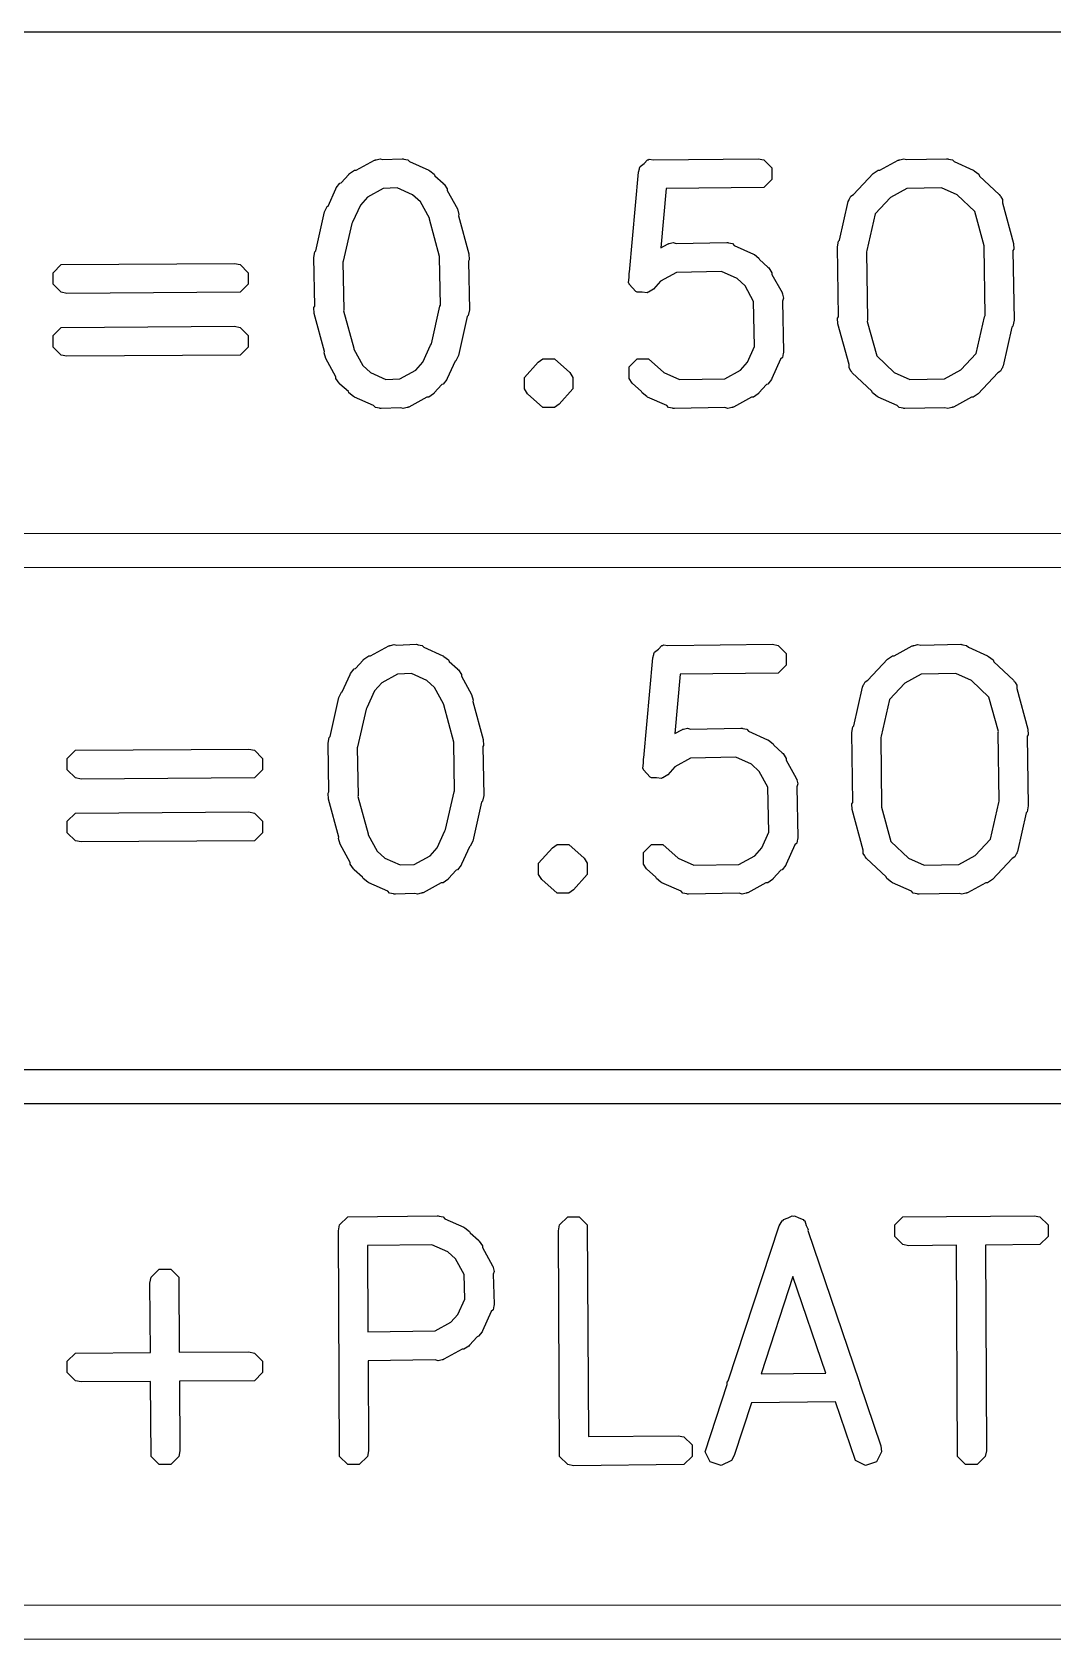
# Model space of a CAD drawing. Extents: x 139 to 262, y -120 to -93.
# Drawn here: x 185.93 to 189.56, y -120.03 to -114.31 of the extents above; entities that cross this region are included whole.
import ezdxf

# ---------------------------------------------------------------- set-up
doc = ezdxf.new("R2010")
doc.units = 0
doc.layers.add('BLACK', color=7, linetype='CONTINUOUS')

msp = doc.modelspace()

# ---------------------------------------------------------------- linework, layer by layer
at = {"layer": 'BLACK', "linetype": 'CONTINUOUS'}
for p, q in [((196.320076, -114.31012), (181.836825, -114.310855)), ((187.062826, -114.812928), (187.08013, -114.801365)), ((187.08013, -114.801365), (187.086307, -114.801364)), ((187.086307, -114.801364), (187.151197, -114.765682)), ((187.151197, -114.765682), (187.153773, -114.764976)), ((187.153773, -114.764976), (187.154639, -114.764111)), ((187.154639, -114.764111), (187.157358, -114.763994)), ((187.157358, -114.763994), (187.17127, -114.760185)), ((187.17127, -114.760185), (187.179816, -114.763034)), ((187.179816, -114.763034), (187.249557, -114.760051)), ((187.249557, -114.760051), (187.252176, -114.760572)), ((187.252176, -114.760572), (187.253338, -114.760185)), ((187.253338, -114.760185), (187.255779, -114.761288)), ((187.255779, -114.761288), (187.269969, -114.764111)), ((187.269969, -114.764111), (187.276522, -114.770664)), ((187.276522, -114.770664), (187.344444, -114.801364)), ((187.344444, -114.801364), (187.344477, -114.801365)), ((187.344477, -114.801365), (187.34451, -114.801394)), ((187.34451, -114.801394), (187.347918, -114.802935)), ((187.347918, -114.802935), (187.364359, -114.815695)), ((188.058686, -115.163742), (188.090562, -114.808084)), ((188.090562, -114.808084), (188.094357, -114.79564)), ((188.094357, -114.792979), (188.095524, -114.791811)), ((188.094357, -114.79564), (188.094357, -114.792979)), ((188.095524, -114.791811), (188.096633, -114.788177)), ((188.096633, -114.788177), (188.110525, -114.77681)), ((188.110525, -114.77681), (188.123225, -114.764111)), ((188.123225, -114.764111), (188.126083, -114.764081)), ((188.126083, -114.764081), (188.12823, -114.762325)), ((188.12823, -114.762325), (188.143949, -114.763896)), ((188.143949, -114.763896), (188.516171, -114.760051)), ((188.516171, -114.760051), (188.536583, -114.764111)), ((188.536583, -114.764111), (188.565451, -114.792979)), ((188.565451, -114.792979), (188.565451, -114.833803)), ((188.925494, -114.812927), (188.942798, -114.801364)), ((188.942798, -114.801364), (188.948976, -114.801364)), ((188.948976, -114.801364), (189.013864, -114.765682)), ((189.013864, -114.765682), (189.01644, -114.764976)), ((189.01644, -114.764976), (189.017306, -114.764111)), ((189.017306, -114.764111), (189.01982, -114.76405)), ((189.01982, -114.76405), (189.033937, -114.760185)), ((189.033937, -114.760185), (189.043808, -114.763475)), ((189.043808, -114.763475), (189.186731, -114.760051)), ((189.186731, -114.760051), (189.18935, -114.760572)), ((189.18935, -114.760572), (189.190512, -114.760185)), ((189.190512, -114.760185), (189.192953, -114.761288)), ((189.192953, -114.761288), (189.207143, -114.764111)), ((189.207143, -114.764111), (189.213696, -114.770664)), ((189.213696, -114.770664), (189.281616, -114.801364)), ((189.281616, -114.801364), (189.281651, -114.801364)), ((189.281651, -114.801364), (189.281683, -114.801394)), ((189.281683, -114.801394), (189.285092, -114.802935)), ((189.285092, -114.802935), (189.301533, -114.815695)), ((187.014042, -114.86745), (187.015583, -114.864043)), ((187.015583, -114.864043), (187.028343, -114.847602)), ((187.028343, -114.847602), (187.033271, -114.845959)), ((187.033271, -114.845959), (187.060187, -114.815877)), ((187.060187, -114.815877), (187.060248, -114.815695)), ((187.060248, -114.815695), (187.060449, -114.815584)), ((187.060449, -114.815584), (187.062826, -114.812928)), ((187.232705, -114.864264), (187.18248, -114.866413)), ((187.286683, -114.888663), (187.232705, -114.864264)), ((187.364359, -114.815695), (187.366002, -114.820625)), ((187.366002, -114.820625), (187.396084, -114.847541)), ((187.396084, -114.847541), (187.396265, -114.847602)), ((187.396265, -114.847602), (187.396374, -114.847801)), ((187.396374, -114.847801), (187.399034, -114.850181)), ((187.399034, -114.850181), (187.410597, -114.867486)), ((188.536583, -114.862671), (188.188583, -114.866266)), ((188.565451, -114.833803), (188.536583, -114.862671)), ((188.855469, -114.887621), (188.925494, -114.812927)), ((189.168406, -114.863599), (189.044881, -114.866559)), ((189.223829, -114.88865), (189.168406, -114.863599)), ((189.301533, -114.815695), (189.303621, -114.821961)), ((189.303621, -114.821961), (189.373461, -114.887434)), ((186.98633, -114.928758), (187.014011, -114.86752)), ((187.014011, -114.867486), (187.014042, -114.86745)), ((187.014011, -114.86752), (187.014011, -114.867486)), ((187.126372, -114.897267), (187.101309, -114.925279)), ((187.18248, -114.866413), (187.126372, -114.897267)), ((187.314693, -114.913725), (187.286683, -114.888663)), ((187.346653, -114.971842), (187.314693, -114.913725)), ((187.410597, -114.867486), (187.410596, -114.873662)), ((187.410596, -114.873662), (187.44628, -114.938549)), ((188.188583, -114.866266), (188.169674, -115.077244)), ((188.805901, -115.050021), (188.836957, -114.912214)), ((188.836957, -114.912214), (188.839424, -114.906991)), ((188.839424, -114.904738), (188.841569, -114.902449)), ((188.839424, -114.906991), (188.839424, -114.904738)), ((188.841569, -114.902449), (188.845846, -114.893396)), ((188.845846, -114.893396), (188.855469, -114.887621)), ((188.986845, -114.898413), (188.932704, -114.956164)), ((188.987065, -114.898353), (188.986845, -114.898413)), ((189.044881, -114.866559), (188.987065, -114.898353)), ((189.286577, -114.947474), (189.223829, -114.88865)), ((189.373461, -114.887434), (189.37667, -114.892237)), ((189.37667, -114.892237), (189.378602, -114.893396)), ((189.378602, -114.893396), (189.37941, -114.896337)), ((189.37941, -114.896337), (189.385024, -114.904738)), ((189.385024, -114.904738), (189.385023, -114.916752)), ((189.385023, -114.916752), (189.424745, -115.061227)), ((186.943234, -115.087275), (186.97429, -114.949467)), ((186.97429, -114.949467), (186.983179, -114.930649)), ((186.983179, -114.930649), (186.98633, -114.928758)), ((187.101309, -114.925279), (187.073745, -114.986259)), ((187.346824, -114.975341), (187.346653, -114.971842)), ((187.383219, -115.107721), (187.346824, -114.975341)), ((187.44628, -114.938549), (187.451777, -114.958622)), ((187.451777, -114.958622), (187.45032, -114.96299)), ((187.45032, -114.96299), (187.487571, -115.098481)), ((188.932704, -114.956164), (188.903198, -115.087101)), ((189.320393, -115.070467), (189.286577, -114.947474)), ((187.070794, -114.99006), (187.040531, -115.124355)), ((187.073745, -114.986259), (187.070794, -114.99006)), ((186.935444, -115.111418), (186.939504, -115.091006)), ((186.939504, -115.091006), (186.943234, -115.087275)), ((188.169674, -115.077244), (188.19429, -115.063709)), ((188.19429, -115.063709), (188.196866, -115.063003)), ((188.196866, -115.063003), (188.197732, -115.062138)), ((188.197732, -115.062138), (188.200204, -115.062089)), ((188.200204, -115.062089), (188.214363, -115.058212)), ((188.214363, -115.058212), (188.224559, -115.061611)), ((188.224559, -115.061611), (188.404411, -115.058078)), ((188.404411, -115.058078), (188.407031, -115.058599)), ((188.407031, -115.058599), (188.408193, -115.058212)), ((188.408193, -115.058212), (188.410635, -115.059316)), ((188.410635, -115.059316), (188.424823, -115.062138)), ((188.424823, -115.062138), (188.431375, -115.06869)), ((188.431375, -115.06869), (188.499295, -115.099391)), ((188.798111, -115.074164), (188.802171, -115.053752)), ((188.80169, -115.322089), (188.798111, -115.074164)), ((188.802171, -115.053752), (188.805901, -115.050021)), ((188.903198, -115.087101), (188.901271, -115.091179)), ((188.901271, -115.091179), (188.904791, -115.334938)), ((189.319658, -115.074164), (189.320393, -115.070467)), ((189.323177, -115.317922), (189.319658, -115.074164)), ((189.425757, -115.082014), (189.422758, -115.087012)), ((189.422758, -115.087012), (189.426338, -115.334938)), ((189.424745, -115.061227), (189.425757, -115.082014)), ((186.00817, -115.165512), (186.037038, -115.136644)), ((186.037038, -115.136644), (186.653504, -115.132584)), ((186.653504, -115.132584), (186.673916, -115.136644)), ((186.673916, -115.136644), (186.702784, -115.165512)), ((186.938856, -115.285114), (186.935444, -115.111418)), ((187.040531, -115.124355), (187.038791, -115.128037)), ((187.038791, -115.128037), (187.042124, -115.297684)), ((187.382484, -115.111418), (187.383219, -115.107721)), ((187.385816, -115.281064), (187.382484, -115.111418)), ((187.488583, -115.119269), (187.485751, -115.123987)), ((187.485751, -115.123987), (187.489164, -115.297684)), ((187.487571, -115.098481), (187.488583, -115.119269)), ((188.499295, -115.099391), (188.499329, -115.099391)), ((188.499329, -115.099391), (188.499363, -115.099421)), ((188.499363, -115.099421), (188.502771, -115.100962)), ((188.502771, -115.100962), (188.519213, -115.113722)), ((188.519213, -115.113722), (188.520856, -115.118652)), ((188.520856, -115.118652), (188.550937, -115.145567)), ((188.550937, -115.145567), (188.55112, -115.145628)), ((188.55112, -115.145628), (188.55123, -115.145829)), ((188.55123, -115.145829), (188.553887, -115.148206)), ((188.553887, -115.148206), (188.56545, -115.16551)), ((186.00817, -115.206336), (186.00817, -115.165512)), ((186.037038, -115.235204), (186.00817, -115.206336)), ((186.702784, -115.206336), (186.673916, -115.235204)), ((186.702784, -115.165512), (186.702784, -115.206336)), ((188.055318, -115.201331), (188.057104, -115.181403)), ((188.057104, -115.203513), (188.055318, -115.201331)), ((188.057104, -115.165511), (188.058686, -115.163742)), ((188.057104, -115.181403), (188.057104, -115.165511)), ((188.057104, -115.206337), (188.057104, -115.203513)), ((188.069807, -115.21904), (188.057104, -115.206337)), ((188.169464, -115.195294), (188.144101, -115.223641)), ((188.225249, -115.164618), (188.169464, -115.195294)), ((188.385731, -115.161465), (188.225249, -115.164618)), ((188.441536, -115.18669), (188.385731, -115.161465)), ((188.469547, -115.211752), (188.441536, -115.18669)), ((188.56545, -115.16551), (188.56545, -115.171687)), ((188.56545, -115.171687), (188.601133, -115.236577)), ((186.05745, -115.239264), (186.037038, -115.235204)), ((186.673916, -115.235204), (186.05745, -115.239264)), ((188.08117, -115.232928), (188.069807, -115.21904)), ((188.083975, -115.233208), (188.08117, -115.232928)), ((188.085971, -115.235204), (188.083975, -115.233208)), ((188.103931, -115.235204), (188.085971, -115.235204)), ((188.121791, -115.23699), (188.103931, -115.235204)), ((188.123974, -115.235204), (188.121791, -115.23699)), ((188.126797, -115.235204), (188.123974, -115.235204)), ((188.144101, -115.223641), (188.126797, -115.235204)), ((188.500223, -115.267536), (188.469547, -115.211752)), ((188.601133, -115.236577), (188.601838, -115.239153)), ((188.601838, -115.239153), (188.602704, -115.240019)), ((188.602704, -115.240019), (188.602752, -115.242491)), ((188.602752, -115.242491), (188.60663, -115.25665)), ((188.60663, -115.25665), (188.60323, -115.266846)), ((186.936025, -115.289833), (186.938856, -115.285114)), ((186.937037, -115.310621), (186.936025, -115.289833)), ((186.974287, -115.446111), (186.937037, -115.310621)), ((187.042124, -115.297684), (187.041388, -115.30138)), ((187.041388, -115.30138), (187.077784, -115.433761)), ((187.353813, -115.419041), (187.384077, -115.284747)), ((187.384077, -115.284747), (187.385816, -115.281064)), ((187.481373, -115.321826), (187.450318, -115.459635)), ((187.485104, -115.318096), (187.481373, -115.321826)), ((187.489164, -115.297684), (187.485104, -115.318096)), ((188.503376, -115.428018), (188.500223, -115.267536)), ((188.60323, -115.266846), (188.606764, -115.446698)), ((188.798692, -115.327088), (188.80169, -115.322089)), ((189.291743, -115.452936), (189.321251, -115.322001)), ((189.321251, -115.322001), (189.323177, -115.317922)), ((186.00817, -115.389032), (186.037038, -115.360164)), ((186.037038, -115.360164), (186.653504, -115.356104)), ((186.653504, -115.356104), (186.673916, -115.360164)), ((186.673916, -115.360164), (186.702784, -115.389032)), ((188.799704, -115.347875), (188.798692, -115.327088)), ((188.839424, -115.492347), (188.799704, -115.347875)), ((188.904791, -115.334938), (188.904055, -115.338634)), ((188.904055, -115.338634), (188.937869, -115.461626)), ((189.418547, -115.35908), (189.387491, -115.496888)), ((189.422278, -115.35535), (189.418547, -115.35908)), ((189.426338, -115.334938), (189.422278, -115.35535)), ((186.00817, -115.429856), (186.00817, -115.389032)), ((186.037038, -115.458724), (186.00817, -115.429856)), ((186.702784, -115.429856), (186.673916, -115.458724)), ((186.702784, -115.389032), (186.702784, -115.429856)), ((187.077784, -115.433761), (187.077954, -115.437258)), ((187.077954, -115.437258), (187.109916, -115.495379)), ((187.323297, -115.483824), (187.350863, -115.422843)), ((187.350863, -115.422843), (187.353813, -115.419041)), ((188.47815, -115.483826), (188.503376, -115.428018)), ((186.05745, -115.462784), (186.037038, -115.458724)), ((186.673916, -115.458724), (186.05745, -115.462784)), ((186.972831, -115.45048), (186.974287, -115.446111)), ((186.978329, -115.470553), (186.972831, -115.45048)), ((187.014011, -115.535438), (186.978329, -115.470553)), ((187.298236, -115.511834), (187.323297, -115.483824)), ((187.438277, -115.480343), (187.410596, -115.541581)), ((187.441429, -115.478453), (187.438277, -115.480343)), ((187.450318, -115.459635), (187.441429, -115.478453)), ((187.684579, -115.538036), (187.733386, -115.483488)), ((187.733386, -115.483488), (187.75069, -115.471925)), ((187.75069, -115.471925), (187.750691, -115.471924)), ((187.750691, -115.471924), (187.791517, -115.471924)), ((187.791517, -115.471924), (187.846075, -115.520741)), ((188.057105, -115.500791), (188.085972, -115.471924)), ((188.085972, -115.471924), (188.126797, -115.471925)), ((188.126797, -115.471925), (188.181015, -115.520437)), ((188.45309, -115.511833), (188.47815, -115.483826)), ((188.596151, -115.473662), (188.565451, -115.541582)), ((188.602704, -115.46711), (188.596151, -115.473662)), ((188.605525, -115.452922), (188.602704, -115.46711)), ((188.60663, -115.45048), (188.605525, -115.452922)), ((188.606764, -115.446698), (188.606242, -115.449318)), ((188.606242, -115.449318), (188.60663, -115.45048)), ((188.839424, -115.504364), (188.839424, -115.492347)), ((188.937869, -115.461626), (189.000619, -115.520451)), ((189.237604, -115.510688), (189.291743, -115.452936)), ((187.014011, -115.541616), (187.014011, -115.535438)), ((187.025573, -115.558921), (187.014011, -115.541616)), ((187.109916, -115.495379), (187.137922, -115.520437)), ((187.137922, -115.520437), (187.191902, -115.544837)), ((187.191902, -115.544837), (187.242127, -115.542688)), ((187.242127, -115.542688), (187.298236, -115.511834)), ((187.409025, -115.545059), (187.396265, -115.5615)), ((187.410565, -115.541651), (187.409025, -115.545059)), ((187.410597, -115.541616), (187.410565, -115.541651)), ((187.410596, -115.541581), (187.410597, -115.541616)), ((187.684571, -115.538045), (187.684579, -115.538036)), ((187.684571, -115.578871), (187.684571, -115.538045)), ((187.846075, -115.520741), (187.857638, -115.538045)), ((187.857638, -115.538045), (187.857638, -115.578871)), ((188.057104, -115.541616), (188.057105, -115.500791)), ((188.068666, -115.558921), (188.057104, -115.541616)), ((188.181015, -115.520437), (188.236823, -115.545663)), ((188.236823, -115.545663), (188.397304, -115.54251)), ((188.397304, -115.54251), (188.45309, -115.511833)), ((188.56388, -115.545058), (188.55112, -115.5615)), ((188.565419, -115.541652), (188.56388, -115.545058)), ((188.565451, -115.541617), (188.565419, -115.541652)), ((188.565451, -115.541582), (188.565451, -115.541617)), ((188.845037, -115.512764), (188.839424, -115.504364)), ((188.845846, -115.515706), (188.845037, -115.512764)), ((188.847777, -115.516864), (188.845846, -115.515706)), ((188.850987, -115.521668), (188.847777, -115.516864)), ((188.920825, -115.587139), (188.850987, -115.521668)), ((189.000619, -115.520451), (189.056042, -115.545502)), ((189.056042, -115.545502), (189.179566, -115.542542)), ((189.179566, -115.542542), (189.237384, -115.510749)), ((189.237384, -115.510749), (189.237604, -115.510688)), ((189.368978, -115.521479), (189.298955, -115.596175)), ((189.378602, -115.515706), (189.368978, -115.521479)), ((189.382878, -115.506652), (189.378602, -115.515706)), ((189.385024, -115.504364), (189.382878, -115.506652)), ((189.387491, -115.496888), (189.385023, -115.50211)), ((189.385023, -115.50211), (189.385024, -115.504364)), ((187.028234, -115.561302), (187.025573, -115.558921)), ((187.028343, -115.5615), (187.028234, -115.561302)), ((187.028521, -115.561559), (187.028343, -115.5615)), ((187.058604, -115.588476), (187.028521, -115.561559)), ((187.060248, -115.593407), (187.058604, -115.588476)), ((187.07669, -115.606167), (187.060248, -115.593407)), ((187.080095, -115.607706), (187.07669, -115.606167)), ((187.08013, -115.607737), (187.080095, -115.607706)), ((187.080163, -115.607737), (187.08013, -115.607737)), ((187.148085, -115.638437), (187.080163, -115.607737)), ((187.338299, -115.607737), (187.273411, -115.64342)), ((187.344477, -115.607737), (187.338299, -115.607737)), ((187.361782, -115.596175), (187.344477, -115.607737)), ((187.364161, -115.593515), (187.361782, -115.596175)), ((187.364359, -115.593407), (187.364161, -115.593515)), ((187.364418, -115.593228), (187.364359, -115.593407)), ((187.391336, -115.563142), (187.364418, -115.593228)), ((187.396265, -115.5615), (187.391336, -115.563142)), ((187.696134, -115.596175), (187.684571, -115.578871)), ((187.750691, -115.644991), (187.696134, -115.596175)), ((187.857637, -115.578872), (187.808821, -115.633429)), ((187.857638, -115.578871), (187.857637, -115.578872)), ((188.101697, -115.588476), (188.068666, -115.558921)), ((188.103341, -115.593407), (188.101697, -115.588476)), ((188.119783, -115.606167), (188.103341, -115.593407)), ((188.123188, -115.607706), (188.119783, -115.606167)), ((188.123223, -115.607737), (188.123188, -115.607706)), ((188.123256, -115.607737), (188.123223, -115.607737)), ((188.191178, -115.638437), (188.123256, -115.607737)), ((188.493152, -115.607738), (188.428265, -115.64342)), ((188.49933, -115.607738), (188.493152, -115.607738)), ((188.516634, -115.596175), (188.49933, -115.607738)), ((188.519011, -115.593517), (188.516634, -115.596175)), ((188.519213, -115.593407), (188.519011, -115.593517)), ((188.519273, -115.593224), (188.519213, -115.593407)), ((188.546189, -115.563143), (188.519273, -115.593224)), ((188.55112, -115.5615), (188.546189, -115.563143)), ((188.922915, -115.593407), (188.920825, -115.587139)), ((188.939357, -115.606167), (188.922915, -115.593407)), ((188.942765, -115.607707), (188.939357, -115.606167)), ((188.942798, -115.607738), (188.942765, -115.607707)), ((188.942833, -115.607738), (188.942798, -115.607738)), ((189.010752, -115.638437), (188.942833, -115.607738)), ((189.275472, -115.607738), (189.210585, -115.64342)), ((189.281651, -115.607738), (189.275472, -115.607738)), ((189.298955, -115.596175), (189.281651, -115.607738)), ((187.154639, -115.644991), (187.148085, -115.638437)), ((187.168828, -115.647813), (187.154639, -115.644991)), ((187.17127, -115.648917), (187.168828, -115.647813)), ((187.172431, -115.648529), (187.17127, -115.648917)), ((187.175051, -115.649051), (187.172431, -115.648529)), ((187.24479, -115.646067), (187.175051, -115.649051)), ((187.253338, -115.648917), (187.24479, -115.646067)), ((187.267249, -115.645107), (187.253338, -115.648917)), ((187.269969, -115.644991), (187.267249, -115.645107)), ((187.270834, -115.644125), (187.269969, -115.644991)), ((187.273411, -115.64342), (187.270834, -115.644125)), ((187.750692, -115.644991), (187.750691, -115.644991)), ((187.791516, -115.644991), (187.750692, -115.644991)), ((187.791517, -115.644991), (187.791516, -115.644991)), ((187.791519, -115.644988), (187.791517, -115.644991)), ((187.808821, -115.633429), (187.791519, -115.644988)), ((188.197732, -115.644991), (188.191178, -115.638437)), ((188.211921, -115.647813), (188.197732, -115.644991)), ((188.214363, -115.648917), (188.211921, -115.647813)), ((188.215524, -115.648529), (188.214363, -115.648917)), ((188.218144, -115.649051), (188.215524, -115.648529)), ((188.397995, -115.645517), (188.218144, -115.649051)), ((188.408193, -115.648917), (188.397995, -115.645517)), ((188.422351, -115.645039), (188.408193, -115.648917)), ((188.424823, -115.644991), (188.422351, -115.645039)), ((188.425688, -115.644125), (188.424823, -115.644991)), ((188.428265, -115.64342), (188.425688, -115.644125)), ((189.017306, -115.644991), (189.010752, -115.638437)), ((189.031495, -115.647813), (189.017306, -115.644991)), ((189.033937, -115.648917), (189.031495, -115.647813)), ((189.035098, -115.648529), (189.033937, -115.648917)), ((189.037718, -115.649051), (189.035098, -115.648529)), ((189.180639, -115.645626), (189.037718, -115.649051)), ((189.190512, -115.648917), (189.180639, -115.645626)), ((189.204628, -115.645051), (189.190512, -115.648917)), ((189.207143, -115.644991), (189.204628, -115.645051)), ((189.208008, -115.644125), (189.207143, -115.644991)), ((189.210585, -115.64342), (189.208008, -115.644125)), ((181.837392, -116.094405), (196.320497, -116.089619)), ((196.320526, -116.211793), (181.837431, -116.216579)), ((187.137107, -116.528564), (187.201997, -116.492882)), ((187.201997, -116.492882), (187.204573, -116.492176)), ((187.204573, -116.492176), (187.205439, -116.491311)), ((187.205439, -116.491311), (187.208158, -116.491194)), ((187.208158, -116.491194), (187.22207, -116.487385)), ((187.22207, -116.487385), (187.230616, -116.490234)), ((187.230616, -116.490234), (187.300357, -116.487251)), ((187.300357, -116.487251), (187.302976, -116.487772)), ((187.302976, -116.487772), (187.304138, -116.487385)), ((187.304138, -116.487385), (187.306579, -116.488488)), ((187.306579, -116.488488), (187.320769, -116.491311)), ((187.320769, -116.491311), (187.327322, -116.497864)), ((187.327322, -116.497864), (187.395244, -116.528564)), ((188.141362, -116.535284), (188.145157, -116.52284)), ((188.145157, -116.520179), (188.146324, -116.519011)), ((188.145157, -116.52284), (188.145157, -116.520179)), ((188.146324, -116.519011), (188.147433, -116.515377)), ((188.147433, -116.515377), (188.161325, -116.50401)), ((188.161325, -116.50401), (188.174025, -116.491311)), ((188.174025, -116.491311), (188.176883, -116.491281)), ((188.176883, -116.491281), (188.17903, -116.489525)), ((188.17903, -116.489525), (188.194749, -116.491096)), ((188.194749, -116.491096), (188.566971, -116.487251)), ((188.566971, -116.487251), (188.587383, -116.491311)), ((188.587383, -116.491311), (188.616251, -116.520179)), ((188.616251, -116.520179), (188.616251, -116.561003)), ((188.999776, -116.528564), (189.064664, -116.492882)), ((189.064664, -116.492882), (189.06724, -116.492176)), ((189.06724, -116.492176), (189.068106, -116.491311)), ((189.068106, -116.491311), (189.07062, -116.49125)), ((189.07062, -116.49125), (189.084737, -116.487385)), ((189.084737, -116.487385), (189.094608, -116.490675)), ((189.094608, -116.490675), (189.237531, -116.487251)), ((189.237531, -116.487251), (189.24015, -116.487772)), ((189.24015, -116.487772), (189.241312, -116.487385)), ((189.241312, -116.487385), (189.243753, -116.488488)), ((189.243753, -116.488488), (189.257943, -116.491311)), ((189.257943, -116.491311), (189.264496, -116.497864)), ((189.264496, -116.497864), (189.332416, -116.528564)), ((187.066383, -116.591243), (187.079143, -116.574802)), ((187.079143, -116.574802), (187.084071, -116.573159)), ((187.084071, -116.573159), (187.110987, -116.543077)), ((187.110987, -116.543077), (187.111048, -116.542895)), ((187.111048, -116.542895), (187.111249, -116.542784)), ((187.111249, -116.542784), (187.113626, -116.540128)), ((187.113626, -116.540128), (187.13093, -116.528565)), ((187.13093, -116.528565), (187.137107, -116.528564)), ((187.395244, -116.528564), (187.395277, -116.528565)), ((187.395277, -116.528565), (187.39531, -116.528594)), ((187.39531, -116.528594), (187.398718, -116.530135)), ((187.398718, -116.530135), (187.415159, -116.542895)), ((187.415159, -116.542895), (187.416802, -116.547825)), ((187.416802, -116.547825), (187.446884, -116.574741)), ((187.446884, -116.574741), (187.447065, -116.574802)), ((187.447065, -116.574802), (187.447174, -116.575001)), ((187.447174, -116.575001), (187.449834, -116.577381)), ((187.449834, -116.577381), (187.461397, -116.594686)), ((188.109486, -116.890942), (188.141362, -116.535284)), ((188.616251, -116.561003), (188.587383, -116.589871)), ((188.906269, -116.614821), (188.976294, -116.540127)), ((188.976294, -116.540127), (188.993598, -116.528564)), ((188.993598, -116.528564), (188.999776, -116.528564)), ((189.332416, -116.528564), (189.332451, -116.528564)), ((189.332451, -116.528564), (189.332483, -116.528594)), ((189.332483, -116.528594), (189.335892, -116.530135)), ((189.335892, -116.530135), (189.352333, -116.542895)), ((189.352333, -116.542895), (189.354421, -116.549161)), ((189.354421, -116.549161), (189.424261, -116.614634)), ((187.03713, -116.655958), (187.064811, -116.59472)), ((187.064811, -116.594686), (187.064842, -116.59465)), ((187.064811, -116.59472), (187.064811, -116.594686)), ((187.064842, -116.59465), (187.066383, -116.591243)), ((187.177172, -116.624467), (187.152109, -116.652479)), ((187.23328, -116.593613), (187.177172, -116.624467)), ((187.283505, -116.591464), (187.23328, -116.593613)), ((187.337483, -116.615863), (187.283505, -116.591464)), ((187.365493, -116.640925), (187.337483, -116.615863)), ((187.461397, -116.594686), (187.461396, -116.600862)), ((187.461396, -116.600862), (187.49708, -116.665749)), ((188.239383, -116.593466), (188.220474, -116.804444)), ((188.587383, -116.589871), (188.239383, -116.593466)), ((188.887757, -116.639414), (188.890224, -116.634191)), ((188.890224, -116.631938), (188.892369, -116.629649)), ((188.890224, -116.634191), (188.890224, -116.631938)), ((188.892369, -116.629649), (188.896646, -116.620596)), ((188.896646, -116.620596), (188.906269, -116.614821)), ((189.037645, -116.625613), (188.983504, -116.683364)), ((189.037865, -116.625553), (189.037645, -116.625613)), ((189.095681, -116.593759), (189.037865, -116.625553)), ((189.219206, -116.590799), (189.095681, -116.593759)), ((189.274629, -116.61585), (189.219206, -116.590799)), ((189.337377, -116.674674), (189.274629, -116.61585)), ((189.424261, -116.614634), (189.42747, -116.619437)), ((189.42747, -116.619437), (189.429402, -116.620596)), ((189.429402, -116.620596), (189.43021, -116.623537)), ((189.43021, -116.623537), (189.435824, -116.631938)), ((189.435824, -116.631938), (189.435823, -116.643952)), ((186.994034, -116.814475), (187.02509, -116.676667)), ((187.02509, -116.676667), (187.033979, -116.657849)), ((187.033979, -116.657849), (187.03713, -116.655958)), ((187.152109, -116.652479), (187.124545, -116.713459)), ((187.397453, -116.699042), (187.365493, -116.640925)), ((187.49708, -116.665749), (187.502577, -116.685822)), ((187.502577, -116.685822), (187.50112, -116.69019)), ((187.50112, -116.69019), (187.538371, -116.825681)), ((188.856701, -116.777221), (188.887757, -116.639414)), ((188.983504, -116.683364), (188.953998, -116.814301)), ((189.371193, -116.797667), (189.337377, -116.674674)), ((189.435823, -116.643952), (189.475545, -116.788427)), ((187.121594, -116.71726), (187.091331, -116.851555)), ((187.124545, -116.713459), (187.121594, -116.71726)), ((187.397624, -116.702541), (187.397453, -116.699042)), ((187.434019, -116.834921), (187.397624, -116.702541)), ((188.220474, -116.804444), (188.24509, -116.790909)), ((188.24509, -116.790909), (188.247666, -116.790203)), ((188.247666, -116.790203), (188.248532, -116.789338)), ((188.248532, -116.789338), (188.251004, -116.789289)), ((188.251004, -116.789289), (188.265163, -116.785412)), ((188.265163, -116.785412), (188.275359, -116.788811)), ((188.275359, -116.788811), (188.455211, -116.785278)), ((188.455211, -116.785278), (188.457831, -116.785799)), ((188.457831, -116.785799), (188.458993, -116.785412)), ((188.458993, -116.785412), (188.461435, -116.786516)), ((188.461435, -116.786516), (188.475623, -116.789338)), ((188.475623, -116.789338), (188.482175, -116.79589)), ((188.482175, -116.79589), (188.550095, -116.826591)), ((188.848911, -116.801364), (188.852971, -116.780952)), ((188.85249, -117.049289), (188.848911, -116.801364)), ((188.852971, -116.780952), (188.856701, -116.777221)), ((189.370458, -116.801364), (189.371193, -116.797667)), ((189.373977, -117.045122), (189.370458, -116.801364)), ((189.476557, -116.809214), (189.473558, -116.814212)), ((189.475545, -116.788427), (189.476557, -116.809214)), ((186.05897, -116.892712), (186.087838, -116.863844)), ((186.087838, -116.863844), (186.704304, -116.859784)), ((186.704304, -116.859784), (186.724716, -116.863844)), ((186.724716, -116.863844), (186.753584, -116.892712)), ((186.986244, -116.838618), (186.990304, -116.818206)), ((186.989656, -117.012314), (186.986244, -116.838618)), ((186.990304, -116.818206), (186.994034, -116.814475)), ((187.091331, -116.851555), (187.089591, -116.855237)), ((187.089591, -116.855237), (187.092924, -117.024884)), ((187.433284, -116.838618), (187.434019, -116.834921)), ((187.436616, -117.008264), (187.433284, -116.838618)), ((187.539383, -116.846469), (187.536551, -116.851187)), ((187.536551, -116.851187), (187.539964, -117.024884)), ((187.538371, -116.825681), (187.539383, -116.846469)), ((188.550095, -116.826591), (188.550129, -116.826591)), ((188.550129, -116.826591), (188.550163, -116.826621)), ((188.550163, -116.826621), (188.553571, -116.828162)), ((188.553571, -116.828162), (188.570013, -116.840922)), ((188.570013, -116.840922), (188.571656, -116.845852)), ((188.571656, -116.845852), (188.601737, -116.872767)), ((188.953998, -116.814301), (188.952071, -116.818379)), ((188.952071, -116.818379), (188.955591, -117.062138)), ((189.473558, -116.814212), (189.477138, -117.062138)), ((186.05897, -116.933536), (186.05897, -116.892712)), ((186.753584, -116.892712), (186.753584, -116.933536)), ((188.106118, -116.928531), (188.107904, -116.908603)), ((188.107904, -116.892711), (188.109486, -116.890942)), ((188.107904, -116.908603), (188.107904, -116.892711)), ((188.220264, -116.922494), (188.194901, -116.950841)), ((188.276049, -116.891818), (188.220264, -116.922494)), ((188.436531, -116.888665), (188.276049, -116.891818)), ((188.492336, -116.91389), (188.436531, -116.888665)), ((188.520347, -116.938952), (188.492336, -116.91389)), ((188.601737, -116.872767), (188.60192, -116.872828)), ((188.60192, -116.872828), (188.60203, -116.873029)), ((188.60203, -116.873029), (188.604687, -116.875406)), ((188.604687, -116.875406), (188.61625, -116.89271)), ((188.61625, -116.89271), (188.61625, -116.898887)), ((188.61625, -116.898887), (188.651933, -116.963777)), ((186.087838, -116.962404), (186.05897, -116.933536)), ((186.10825, -116.966464), (186.087838, -116.962404)), ((186.724716, -116.962404), (186.10825, -116.966464)), ((186.753584, -116.933536), (186.724716, -116.962404)), ((188.107904, -116.930713), (188.106118, -116.928531)), ((188.107904, -116.933537), (188.107904, -116.930713)), ((188.120607, -116.94624), (188.107904, -116.933537)), ((188.13197, -116.960128), (188.120607, -116.94624)), ((188.134775, -116.960408), (188.13197, -116.960128)), ((188.136771, -116.962404), (188.134775, -116.960408)), ((188.154731, -116.962404), (188.136771, -116.962404)), ((188.172591, -116.96419), (188.154731, -116.962404)), ((188.174774, -116.962404), (188.172591, -116.96419)), ((188.177597, -116.962404), (188.174774, -116.962404)), ((188.194901, -116.950841), (188.177597, -116.962404)), ((188.551023, -116.994736), (188.520347, -116.938952)), ((188.651933, -116.963777), (188.652638, -116.966353)), ((188.652638, -116.966353), (188.653504, -116.967219)), ((188.653504, -116.967219), (188.653552, -116.969691)), ((188.653552, -116.969691), (188.65743, -116.98385)), ((186.986825, -117.017033), (186.989656, -117.012314)), ((186.987837, -117.037821), (186.986825, -117.017033)), ((187.025087, -117.173311), (186.987837, -117.037821)), ((187.092924, -117.024884), (187.092188, -117.02858)), ((187.092188, -117.02858), (187.128584, -117.160961)), ((187.404613, -117.146241), (187.434877, -117.011947)), ((187.434877, -117.011947), (187.436616, -117.008264)), ((187.539964, -117.024884), (187.535904, -117.045296)), ((188.554176, -117.155218), (188.551023, -116.994736)), ((188.65743, -116.98385), (188.65403, -116.994046)), ((188.65403, -116.994046), (188.657564, -117.173898)), ((186.05897, -117.116232), (186.087838, -117.087364)), ((186.087838, -117.087364), (186.704304, -117.083304)), ((186.704304, -117.083304), (186.724716, -117.087364)), ((186.724716, -117.087364), (186.753584, -117.116232)), ((187.532173, -117.049026), (187.501118, -117.186835)), ((187.535904, -117.045296), (187.532173, -117.049026)), ((188.849492, -117.054288), (188.85249, -117.049289)), ((188.850504, -117.075075), (188.849492, -117.054288)), ((188.890224, -117.219547), (188.850504, -117.075075)), ((188.955591, -117.062138), (188.954855, -117.065834)), ((188.954855, -117.065834), (188.988669, -117.188826)), ((189.342543, -117.180136), (189.372051, -117.049201)), ((189.372051, -117.049201), (189.373977, -117.045122)), ((189.469347, -117.08628), (189.438291, -117.224088)), ((189.473078, -117.08255), (189.469347, -117.08628)), ((189.477138, -117.062138), (189.473078, -117.08255)), ((186.05897, -117.157056), (186.05897, -117.116232)), ((186.753584, -117.116232), (186.753584, -117.157056)), ((187.374097, -117.211024), (187.401663, -117.150043)), ((187.401663, -117.150043), (187.404613, -117.146241)), ((186.087838, -117.185924), (186.05897, -117.157056)), ((186.10825, -117.189984), (186.087838, -117.185924)), ((186.724716, -117.185924), (186.10825, -117.189984)), ((186.753584, -117.157056), (186.724716, -117.185924)), ((187.023631, -117.17768), (187.025087, -117.173311)), ((187.029129, -117.197753), (187.023631, -117.17768)), ((187.064811, -117.262638), (187.029129, -117.197753)), ((187.128584, -117.160961), (187.128754, -117.164458)), ((187.128754, -117.164458), (187.160716, -117.222579)), ((187.489077, -117.207543), (187.461396, -117.268781)), ((187.492229, -117.205653), (187.489077, -117.207543)), ((187.501118, -117.186835), (187.492229, -117.205653)), ((187.784186, -117.210688), (187.80149, -117.199125)), ((187.80149, -117.199125), (187.801491, -117.199124)), ((187.801491, -117.199124), (187.842317, -117.199124)), ((187.842317, -117.199124), (187.896875, -117.247941)), ((188.107905, -117.227991), (188.136772, -117.199124)), ((188.136772, -117.199124), (188.177597, -117.199125)), ((188.177597, -117.199125), (188.231815, -117.247637)), ((188.52895, -117.211026), (188.554176, -117.155218)), ((188.646951, -117.200862), (188.616251, -117.268782)), ((188.653504, -117.19431), (188.646951, -117.200862)), ((188.656325, -117.180122), (188.653504, -117.19431)), ((188.65743, -117.17768), (188.656325, -117.180122)), ((188.657564, -117.173898), (188.657042, -117.176518)), ((188.657042, -117.176518), (188.65743, -117.17768)), ((188.988669, -117.188826), (189.051419, -117.247651)), ((189.288404, -117.237888), (189.342543, -117.180136)), ((187.064811, -117.268816), (187.064811, -117.262638)), ((187.160716, -117.222579), (187.188722, -117.247637)), ((187.188722, -117.247637), (187.242702, -117.272037)), ((187.292927, -117.269888), (187.349036, -117.239034)), ((187.349036, -117.239034), (187.374097, -117.211024)), ((187.735371, -117.265245), (187.735379, -117.265236)), ((187.735371, -117.306071), (187.735371, -117.265245)), ((187.735379, -117.265236), (187.784186, -117.210688)), ((187.896875, -117.247941), (187.908438, -117.265245)), ((187.908438, -117.265245), (187.908438, -117.306071)), ((188.107904, -117.268816), (188.107905, -117.227991)), ((188.231815, -117.247637), (188.287623, -117.272863)), ((188.448104, -117.26971), (188.50389, -117.239033)), ((188.50389, -117.239033), (188.52895, -117.211026)), ((188.890224, -117.231564), (188.890224, -117.219547)), ((188.895837, -117.239964), (188.890224, -117.231564)), ((188.896646, -117.242906), (188.895837, -117.239964)), ((188.898577, -117.244064), (188.896646, -117.242906)), ((188.901787, -117.248868), (188.898577, -117.244064)), ((188.971625, -117.314339), (188.901787, -117.248868)), ((189.051419, -117.247651), (189.106842, -117.272702)), ((189.230366, -117.269742), (189.288184, -117.237949)), ((189.288184, -117.237949), (189.288404, -117.237888)), ((189.419778, -117.248679), (189.349755, -117.323375)), ((189.429402, -117.242906), (189.419778, -117.248679)), ((189.433678, -117.233852), (189.429402, -117.242906)), ((189.435824, -117.231564), (189.433678, -117.233852)), ((189.438291, -117.224088), (189.435823, -117.22931)), ((189.435823, -117.22931), (189.435824, -117.231564)), ((187.076373, -117.286121), (187.064811, -117.268816)), ((187.079034, -117.288502), (187.076373, -117.286121)), ((187.079143, -117.2887), (187.079034, -117.288502)), ((187.079321, -117.288759), (187.079143, -117.2887)), ((187.109404, -117.315676), (187.079321, -117.288759)), ((187.111048, -117.320607), (187.109404, -117.315676)), ((187.12749, -117.333367), (187.111048, -117.320607)), ((187.242702, -117.272037), (187.292927, -117.269888)), ((187.412582, -117.323375), (187.395277, -117.334937)), ((187.414961, -117.320715), (187.412582, -117.323375)), ((187.415159, -117.320607), (187.414961, -117.320715)), ((187.415218, -117.320428), (187.415159, -117.320607)), ((187.442136, -117.290342), (187.415218, -117.320428)), ((187.447065, -117.2887), (187.442136, -117.290342)), ((187.459825, -117.272259), (187.447065, -117.2887)), ((187.461365, -117.268851), (187.459825, -117.272259)), ((187.461397, -117.268816), (187.461365, -117.268851)), ((187.461396, -117.268781), (187.461397, -117.268816)), ((187.746934, -117.323375), (187.735371, -117.306071)), ((187.801491, -117.372191), (187.746934, -117.323375)), ((187.908437, -117.306072), (187.859621, -117.360629)), ((187.908438, -117.306071), (187.908437, -117.306072)), ((188.119466, -117.286121), (188.107904, -117.268816)), ((188.152497, -117.315676), (188.119466, -117.286121)), ((188.154141, -117.320607), (188.152497, -117.315676)), ((188.170583, -117.333367), (188.154141, -117.320607)), ((188.287623, -117.272863), (188.448104, -117.26971)), ((188.567434, -117.323375), (188.55013, -117.334938)), ((188.569811, -117.320717), (188.567434, -117.323375)), ((188.570013, -117.320607), (188.569811, -117.320717)), ((188.570073, -117.320424), (188.570013, -117.320607)), ((188.596989, -117.290343), (188.570073, -117.320424)), ((188.60192, -117.2887), (188.596989, -117.290343)), ((188.61468, -117.272258), (188.60192, -117.2887)), ((188.616219, -117.268852), (188.61468, -117.272258)), ((188.616251, -117.268817), (188.616219, -117.268852)), ((188.616251, -117.268782), (188.616251, -117.268817)), ((188.973715, -117.320607), (188.971625, -117.314339)), ((188.990157, -117.333367), (188.973715, -117.320607)), ((189.106842, -117.272702), (189.230366, -117.269742)), ((189.349755, -117.323375), (189.332451, -117.334938)), ((187.130895, -117.334906), (187.12749, -117.333367)), ((187.13093, -117.334937), (187.130895, -117.334906)), ((187.130963, -117.334937), (187.13093, -117.334937)), ((187.198885, -117.365637), (187.130963, -117.334937)), ((187.205439, -117.372191), (187.198885, -117.365637)), ((187.219628, -117.375013), (187.205439, -117.372191)), ((187.22207, -117.376117), (187.219628, -117.375013)), ((187.223231, -117.375729), (187.22207, -117.376117)), ((187.225851, -117.376251), (187.223231, -117.375729)), ((187.29559, -117.373267), (187.225851, -117.376251)), ((187.304138, -117.376117), (187.29559, -117.373267)), ((187.318049, -117.372307), (187.304138, -117.376117)), ((187.320769, -117.372191), (187.318049, -117.372307)), ((187.321634, -117.371325), (187.320769, -117.372191)), ((187.324211, -117.37062), (187.321634, -117.371325)), ((187.389099, -117.334937), (187.324211, -117.37062)), ((187.395277, -117.334937), (187.389099, -117.334937)), ((187.801492, -117.372191), (187.801491, -117.372191)), ((187.842316, -117.372191), (187.801492, -117.372191)), ((187.842317, -117.372191), (187.842316, -117.372191)), ((187.842319, -117.372188), (187.842317, -117.372191)), ((187.859621, -117.360629), (187.842319, -117.372188)), ((188.173988, -117.334906), (188.170583, -117.333367)), ((188.174023, -117.334937), (188.173988, -117.334906)), ((188.174056, -117.334937), (188.174023, -117.334937)), ((188.241978, -117.365637), (188.174056, -117.334937)), ((188.248532, -117.372191), (188.241978, -117.365637)), ((188.262721, -117.375013), (188.248532, -117.372191)), ((188.265163, -117.376117), (188.262721, -117.375013)), ((188.266324, -117.375729), (188.265163, -117.376117)), ((188.268944, -117.376251), (188.266324, -117.375729)), ((188.448795, -117.372717), (188.268944, -117.376251)), ((188.458993, -117.376117), (188.448795, -117.372717)), ((188.473151, -117.372239), (188.458993, -117.376117)), ((188.475623, -117.372191), (188.473151, -117.372239)), ((188.476488, -117.371325), (188.475623, -117.372191)), ((188.479065, -117.37062), (188.476488, -117.371325)), ((188.543952, -117.334938), (188.479065, -117.37062)), ((188.55013, -117.334938), (188.543952, -117.334938)), ((188.993565, -117.334907), (188.990157, -117.333367)), ((188.993598, -117.334938), (188.993565, -117.334907)), ((188.993633, -117.334938), (188.993598, -117.334938)), ((189.061552, -117.365637), (188.993633, -117.334938)), ((189.068106, -117.372191), (189.061552, -117.365637)), ((189.082295, -117.375013), (189.068106, -117.372191)), ((189.084737, -117.376117), (189.082295, -117.375013)), ((189.085898, -117.375729), (189.084737, -117.376117)), ((189.088518, -117.376251), (189.085898, -117.375729)), ((189.231439, -117.372826), (189.088518, -117.376251)), ((189.241312, -117.376117), (189.231439, -117.372826)), ((189.255428, -117.372251), (189.241312, -117.376117)), ((189.257943, -117.372191), (189.255428, -117.372251)), ((189.258808, -117.371325), (189.257943, -117.372191)), ((189.261385, -117.37062), (189.258808, -117.371325)), ((189.326272, -117.334938), (189.261385, -117.37062)), ((189.332451, -117.334938), (189.326272, -117.334938)), ((181.837999, -117.999789), (196.32095, -117.999054)), ((196.320979, -118.121221), (181.838037, -118.121956)), ((187.027557, -118.552179), (187.056425, -118.523311)), ((187.056425, -118.523311), (187.374864, -118.519251)), ((187.374864, -118.519251), (187.377483, -118.519772)), ((187.377483, -118.519772), (187.378645, -118.519385)), ((187.378645, -118.519385), (187.381086, -118.520488)), ((187.381086, -118.520488), (187.395276, -118.523311)), ((187.395276, -118.523311), (187.401829, -118.529864)), ((187.809877, -118.552179), (187.838745, -118.523311)), ((187.838745, -118.523311), (187.879569, -118.523311)), ((187.879569, -118.523311), (187.908437, -118.552179)), ((188.622573, -118.526947), (188.637697, -118.519385)), ((188.637697, -118.519385), (188.641478, -118.520645)), ((188.641478, -118.520645), (188.645259, -118.519385)), ((188.645259, -118.519385), (188.660382, -118.526947)), ((189.001984, -118.552179), (189.030852, -118.523311)), ((189.030852, -118.523311), (189.498304, -118.519251)), ((189.498304, -118.519251), (189.518716, -118.523311)), ((189.518716, -118.523311), (189.547584, -118.552179)), ((187.023497, -118.572591), (187.027557, -118.552179)), ((187.027557, -119.375323), (187.023497, -118.572591)), ((187.401829, -118.529864), (187.469751, -118.560564)), ((187.469751, -118.560564), (187.469784, -118.560565)), ((187.469784, -118.560565), (187.469817, -118.560594)), ((187.469817, -118.560594), (187.473225, -118.562135)), ((187.473225, -118.562135), (187.489666, -118.574895)), ((187.489666, -118.574895), (187.491309, -118.579825)), ((187.491309, -118.579825), (187.52139, -118.606741)), ((187.805817, -118.572591), (187.809877, -118.552179)), ((187.809877, -119.375323), (187.805817, -118.572591)), ((187.908437, -118.552179), (187.912243, -119.304871)), ((188.410124, -119.106785), (188.590875, -118.555723)), ((188.590875, -118.555723), (188.601182, -118.537643)), ((188.601182, -118.537643), (188.604747, -118.53586)), ((188.604747, -118.53586), (188.60653, -118.532295)), ((188.60653, -118.532295), (188.622573, -118.526947)), ((188.660382, -118.526947), (188.676426, -118.532295)), ((188.676426, -118.532295), (188.678208, -118.53586)), ((188.678208, -118.53586), (188.681774, -118.537643)), ((188.681774, -118.537643), (188.687387, -118.554216)), ((188.687387, -118.554216), (188.694684, -118.56881)), ((188.694684, -118.56881), (188.693525, -118.572341)), ((188.693525, -118.572341), (188.875402, -119.109357)), ((189.001984, -118.593003), (189.001984, -118.552179)), ((189.547584, -118.552179), (189.547584, -118.593003)), ((187.355604, -118.622376), (187.126486, -118.625297)), ((187.126486, -118.625297), (187.128038, -118.932184)), ((187.41199, -118.647863), (187.355604, -118.622376)), ((187.52139, -118.606741), (187.521573, -118.606802)), ((187.521573, -118.606802), (187.521683, -118.607003)), ((187.521683, -118.607003), (187.524341, -118.609381)), ((187.524341, -118.609381), (187.535904, -118.626686)), ((187.535904, -118.626686), (187.535903, -118.632862)), ((187.535903, -118.632862), (187.571586, -118.697749)), ((189.030852, -118.621871), (189.001984, -118.593003)), ((189.051264, -118.625931), (189.030852, -118.621871)), ((189.221706, -118.62445), (189.051264, -118.625931)), ((189.225504, -119.375323), (189.221706, -118.62445)), ((189.518716, -118.621871), (189.324425, -118.623558)), ((189.324425, -118.623558), (189.328124, -119.354911)), ((189.547584, -118.593003), (189.518716, -118.621871)), ((187.44, -118.672925), (187.41199, -118.647863)), ((187.470759, -118.728861), (187.44, -118.672925)), ((186.352937, -118.758858), (186.356997, -118.738446)), ((186.356997, -118.738446), (186.385865, -118.709578)), ((186.385865, -118.709578), (186.426689, -118.709578)), ((186.426689, -118.709578), (186.455557, -118.738446)), ((186.455557, -118.738446), (186.457313, -119.00517)), ((187.473423, -118.815581), (187.470759, -118.728861)), ((187.571586, -118.697749), (187.572291, -118.700326)), ((187.572291, -118.700326), (187.573157, -118.701192)), ((187.573157, -118.701192), (187.573236, -118.703775)), ((187.573236, -118.703775), (187.577083, -118.717822)), ((187.577083, -118.717822), (187.573956, -118.727203)), ((187.573956, -118.727203), (187.577217, -118.833364)), ((188.640169, -118.735009), (188.52663, -119.081162)), ((188.7566, -119.078786), (188.640169, -118.735009)), ((186.354563, -119.005847), (186.352937, -118.758858)), ((187.448603, -118.870492), (187.473423, -118.815581)), ((187.566603, -118.860329), (187.535904, -118.928249)), ((187.573157, -118.853776), (187.566603, -118.860329)), ((187.575979, -118.839586), (187.573157, -118.853776)), ((187.577083, -118.837145), (187.575979, -118.839586)), ((187.577217, -118.833364), (187.576695, -118.835983)), ((187.576695, -118.835983), (187.577083, -118.837145)), ((187.367848, -118.929127), (187.423543, -118.8985)), ((187.423543, -118.8985), (187.448603, -118.870492)), ((187.128038, -118.932184), (187.367848, -118.929127)), ((187.489467, -118.980181), (187.487088, -118.982841)), ((187.489667, -118.980072), (187.489467, -118.980181)), ((187.489727, -118.979891), (187.489667, -118.980072)), ((187.516642, -118.94981), (187.489727, -118.979891)), ((187.521573, -118.948167), (187.516642, -118.94981)), ((187.534333, -118.931725), (187.521573, -118.948167)), ((187.535872, -118.928319), (187.534333, -118.931725)), ((187.535904, -118.928284), (187.535872, -118.928319)), ((187.535904, -118.928249), (187.535904, -118.928284)), ((186.05897, -119.036472), (186.087838, -119.007604)), ((186.05897, -119.077296), (186.05897, -119.036472)), ((186.087838, -119.007604), (186.354563, -119.005847)), ((186.457313, -119.00517), (186.704304, -119.003544)), ((186.704304, -119.003544), (186.724716, -119.007604)), ((186.724716, -119.007604), (186.753584, -119.036472)), ((186.753584, -119.036472), (186.753584, -119.077296)), ((187.367914, -119.032006), (187.128559, -119.035058)), ((187.128559, -119.035058), (187.130177, -119.354911)), ((187.378646, -119.035584), (187.367914, -119.032006)), ((187.39287, -119.031688), (187.378646, -119.035584)), ((187.395276, -119.031658), (187.39287, -119.031688)), ((187.396141, -119.030792), (187.395276, -119.031658)), ((187.398719, -119.030087), (187.396141, -119.030792)), ((187.463605, -118.994404), (187.398719, -119.030087)), ((187.469784, -118.994404), (187.463605, -118.994404)), ((187.487088, -118.982841), (187.469784, -118.994404)), ((186.087838, -119.106164), (186.05897, -119.077296)), ((186.753584, -119.077296), (186.724716, -119.106164)), ((188.52663, -119.081162), (188.7566, -119.078786)), ((186.10825, -119.110224), (186.087838, -119.106164)), ((186.35524, -119.108597), (186.10825, -119.110224)), ((186.356997, -119.375323), (186.35524, -119.108597)), ((186.724716, -119.106164), (186.45799, -119.10792)), ((186.45799, -119.10792), (186.459617, -119.354911)), ((188.327498, -119.358692), (188.405931, -119.119569)), ((188.405931, -119.110979), (188.410124, -119.106785)), ((188.405931, -119.119569), (188.405931, -119.110979)), ((188.875402, -119.109357), (188.877024, -119.110979)), ((188.877024, -119.110979), (188.877024, -119.114145)), ((188.877024, -119.114145), (188.952854, -119.338044)), ((188.492786, -119.184342), (188.431307, -119.371779)), ((188.791305, -119.181258), (188.492786, -119.184342)), ((188.861955, -119.38986), (188.791305, -119.181258)), ((187.912243, -119.304871), (188.231691, -119.301571)), ((188.231691, -119.301571), (188.252103, -119.305631)), ((188.252103, -119.305631), (188.280971, -119.334499)), ((186.385865, -119.404191), (186.356997, -119.375323)), ((186.455557, -119.375323), (186.426689, -119.404191)), ((186.459617, -119.354911), (186.455557, -119.375323)), ((187.056425, -119.404191), (187.027557, -119.375323)), ((187.126117, -119.375323), (187.097249, -119.404191)), ((187.130177, -119.354911), (187.126117, -119.375323)), ((187.838745, -119.404191), (187.809877, -119.375323)), ((188.280971, -119.375323), (188.252103, -119.404191)), ((188.280971, -119.334499), (188.280971, -119.375323)), ((188.345756, -119.395207), (188.327498, -119.358692)), ((188.431307, -119.371779), (188.421, -119.389859)), ((188.955457, -119.358692), (188.937199, -119.395208)), ((188.952854, -119.338044), (188.955457, -119.358692)), ((189.254372, -119.404191), (189.225504, -119.375323)), ((189.324064, -119.375323), (189.295196, -119.404191)), ((189.328124, -119.354911), (189.324064, -119.375323)), ((186.426689, -119.404191), (186.385865, -119.404191)), ((187.097249, -119.404191), (187.056425, -119.404191)), ((187.859157, -119.408251), (187.838745, -119.404191)), ((188.252103, -119.404191), (187.859157, -119.408251)), ((188.384485, -119.408117), (188.345756, -119.395207)), ((188.421, -119.389859), (188.384485, -119.408117)), ((188.89847, -119.408117), (188.861955, -119.38986)), ((188.937199, -119.395208), (188.89847, -119.408117)), ((189.295196, -119.404191), (189.254372, -119.404191)), ((181.835116, -119.90551), (196.321401, -119.900723)), ((196.32143, -120.022897), (181.7878, -120.0277))]:
    msp.add_line(p, q, dxfattribs=at)

doc.saveas('drawing.dxf')
